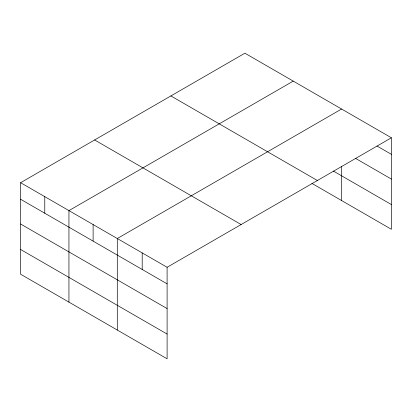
<?xml version="1.0" encoding="UTF-8"?>
<svg xmlns="http://www.w3.org/2000/svg" width="412" height="412" viewBox="0 0 412 412"><rect width="100%" height="100%" fill="white"/><g stroke="black" fill="none" stroke-linecap="round" stroke-linejoin="round"><path stroke-width="0.62" d="M391.4 137.783L244.898 53.2L20.6 182.701L20.6 274.217L167.102 358.801L167.102 267.28L391.4 137.783L391.4 229.299L311.925 183.417M293.246 81.112L68.943 210.609L68.943 302.13M341.589 109.025L117.291 238.522L117.291 330.043M377.011 146.033L391.4 154.34M355.427 158.311L391.4 179.081M333.349 171.047L391.4 204.563M170.882 95.934L317.379 180.518M94.621 139.967L241.118 224.545M20.6 182.701L167.102 267.28M20.6 199.259L167.102 283.842M20.6 223.994L167.102 308.578M20.6 249.481L167.102 334.065M341.589 166.252L341.589 200.541M142.197 252.901L142.197 269.463M93.117 224.566L93.117 241.128M44.774 196.653L44.774 213.215"/></g></svg>
